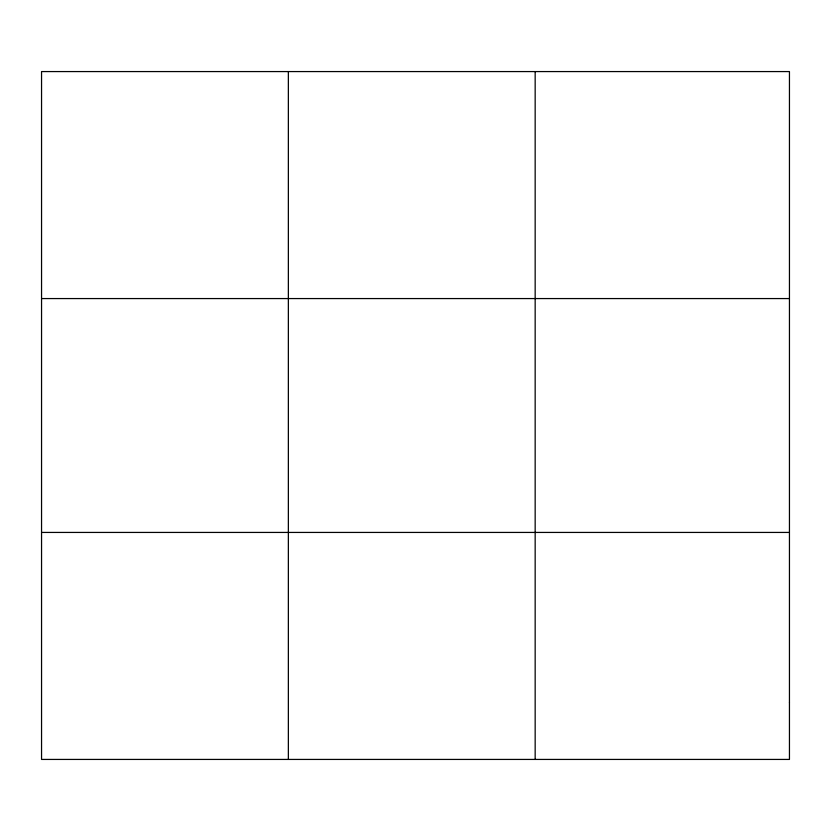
<?xml version="1.0" encoding="UTF-8"?>
<svg xmlns="http://www.w3.org/2000/svg" width="831" height="831" viewBox="0 0 831 831"><rect width="100%" height="100%" fill="white"/><g stroke="black" fill="none" stroke-linecap="round" stroke-linejoin="round"><path stroke-width="1.25" d="M288.357 71.57L288.357 759.43M535.164 71.57L535.164 759.43M41.55 298.568L789.45 298.568M41.55 532.432L789.45 532.432M789.45 702.683L789.45 759.43L41.55 759.43L41.55 71.57L789.45 71.57L789.45 702.683"/></g></svg>
